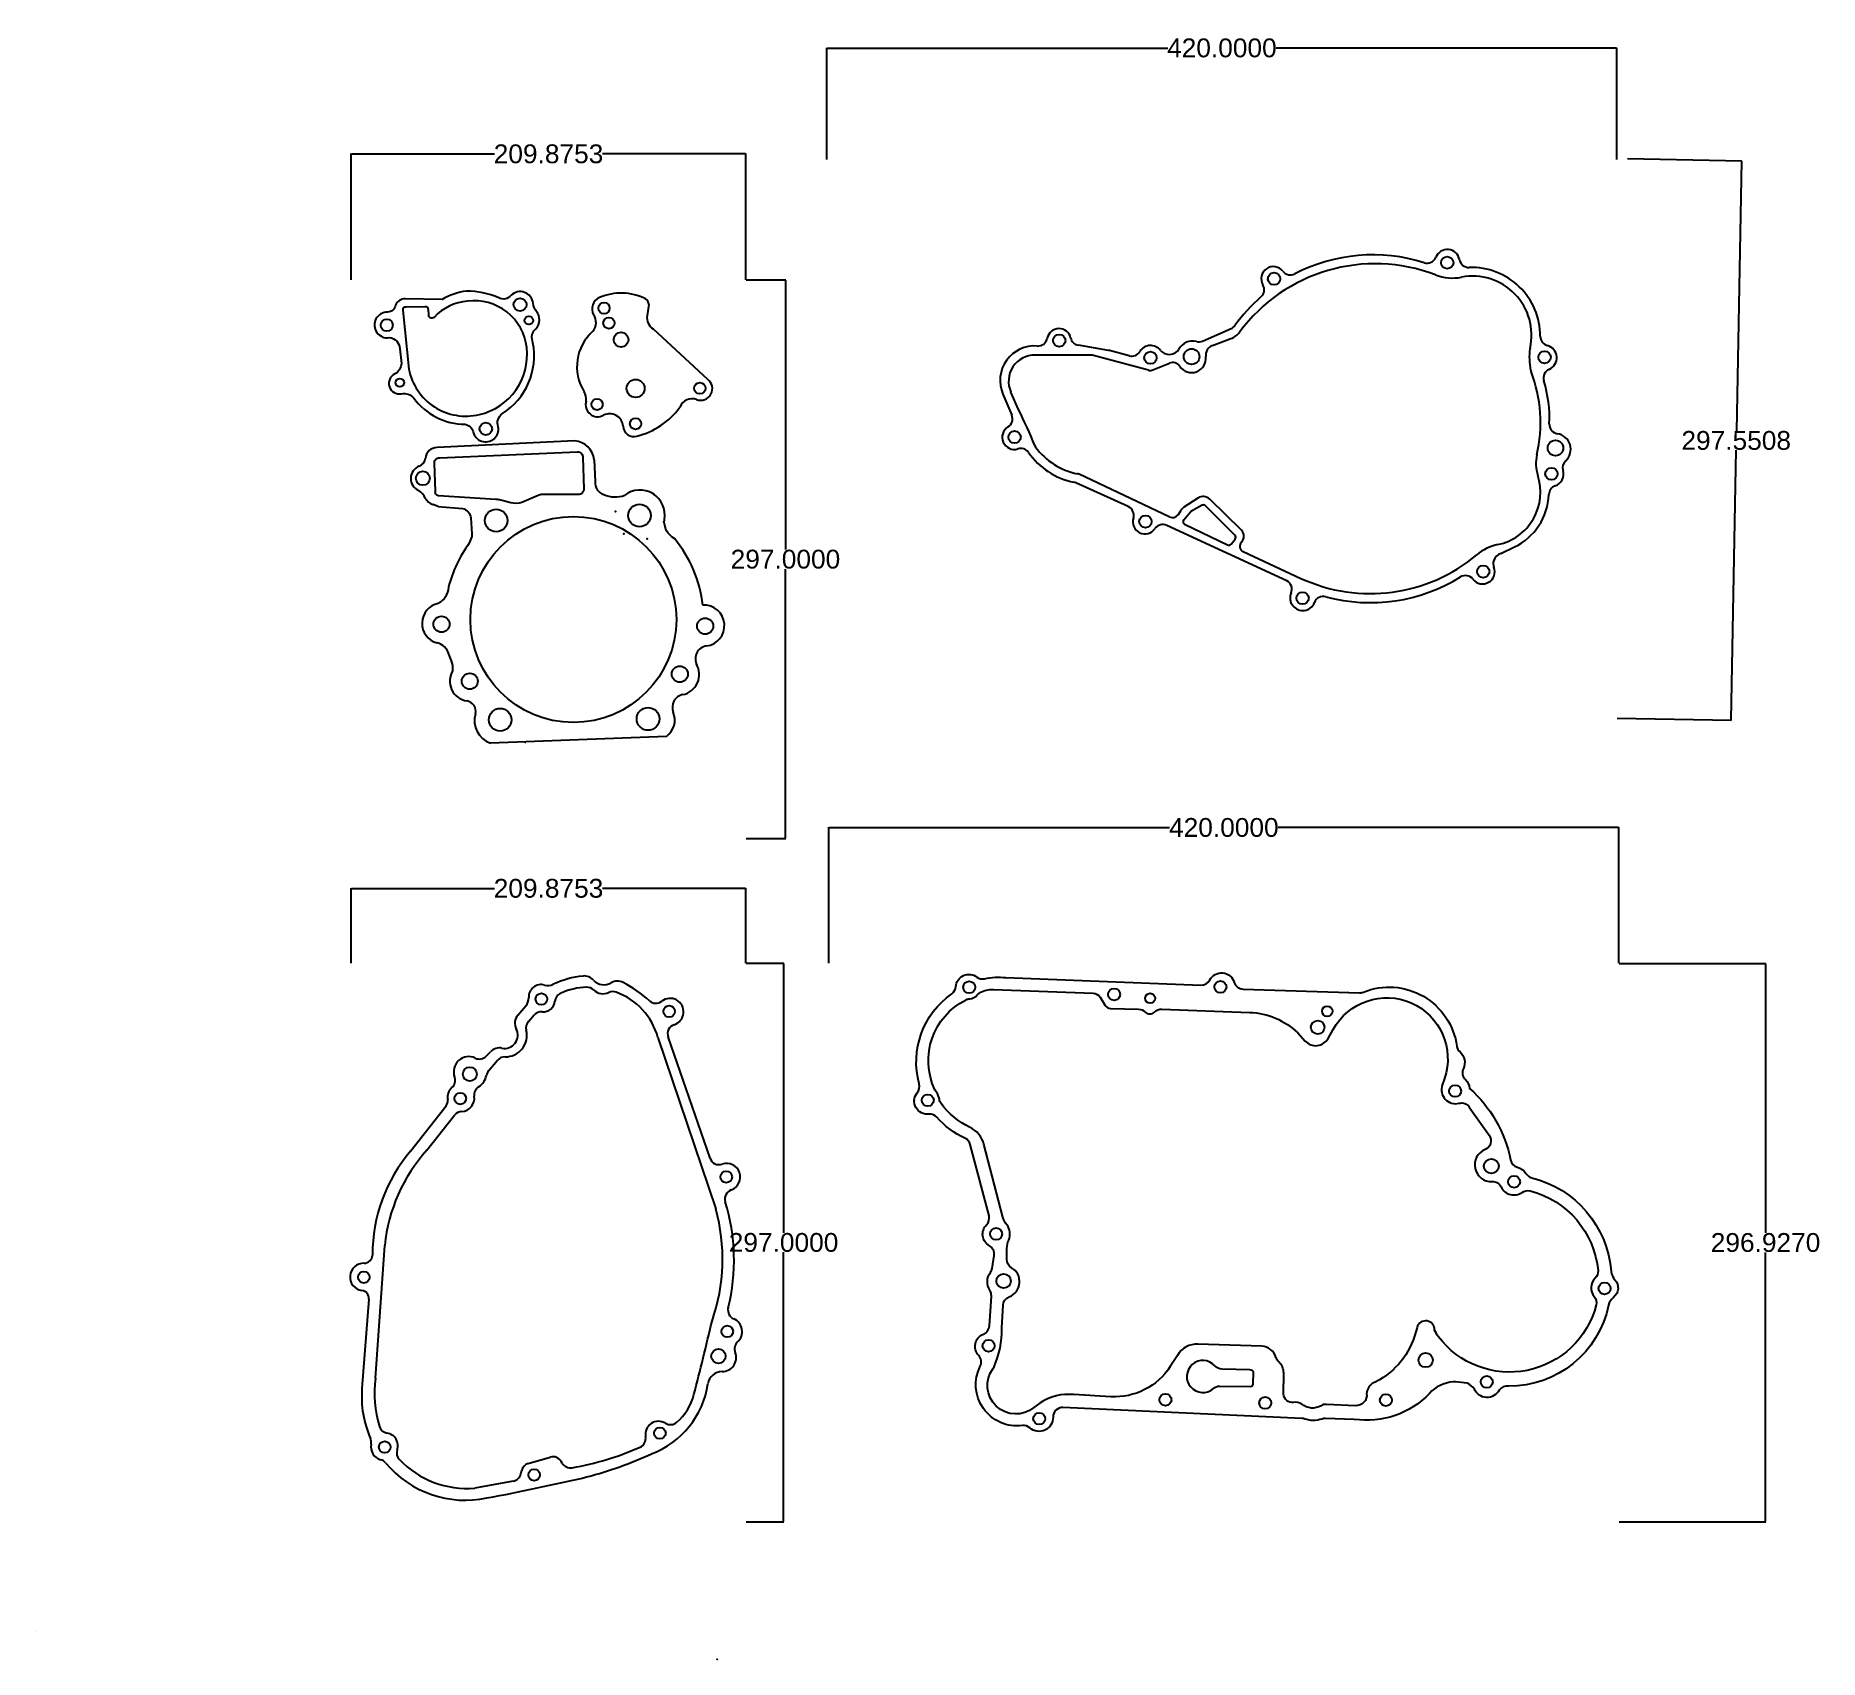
# Model space of a CAD drawing. Header units: inches. Extents: x -362 to 586, y 0 to 863.
import ezdxf

# ---------------------------------------------------------------- set-up
doc = ezdxf.new("R2010")
doc.units = ezdxf.units.IN
doc.header["$MEASUREMENT"] = 0
doc.layers.add('gasket', color=1, linetype='Continuous')
doc.layers.add('gaskets waterpimp', color=1, linetype='Continuous')
doc.styles.get("Standard").update_dxf_attribs({"font": 'Arial.ttf'})
doc.dimstyles.new('Copy of Standard', dxfattribs={"dimtxt": 10, "dimasz": 0.18, "dimexe": 0.18, "dimexo": 0.0625, "dimgap": 0.09, "dimtad": 0, "dimtih": 1, "dimtoh": 1, "dimdec": 4, "dimzin": 0, "dimdsep": 46, "dimtxsty": 'Standard', "dimcen": 0.09, "dimadec": 0, "dimazin": 0, "dimtfac": 1, "dimtdec": 4, "dimtofl": 0, "dimtmove": 0, "dimatfit": 3, "dimfxl": 1, "dimtolj": 1, "dimtzin": 0, "dimarcsym": 0})

# ---------------------------------------------------------------- blocks, each defined once
blk = doc.blocks.new('*D6')
at = {"layer": 'gasket', "color": 0, "lineweight": -2, "transparency": 16777216}
for p, q in [((59.54, 370.2), (59.54, 442.52)), ((59.72, 442.34), (240.74, 442.34)), ((479.36, 442.34), (298.34, 442.34)), ((479.54, 370.2), (479.54, 442.52))]:
    blk.add_line(p, q, dxfattribs=at)
at = {"layer": 'gasket', "color": 0, "transparency": 16777216}
for points in [[(59.72, 442.37), (59.72, 442.31), (59.54, 442.34)], [(479.36, 442.37), (479.36, 442.31), (479.54, 442.34)]]:
    blk.add_solid(points, dxfattribs=at)
at = {"layer": 'gasket', "color": 0, "transparency": 16777216, "insert": (269.54, 442.34), "char_height": 10, "attachment_point": 5}
blk.add_mtext('\\A1;420.0000', dxfattribs=at)
blk = doc.blocks.new('*D3')
at = {"layer": 'gasket', "color": 0, "lineweight": -2, "transparency": 16777216}
for p, q in [((58.5, 797.49), (58.5, 857.01)), ((58.68, 856.83), (239.7, 856.83)), ((478.32, 856.83), (297.3, 856.83)), ((478.5, 797.49), (478.5, 857.01))]:
    blk.add_line(p, q, dxfattribs=at)
at = {"layer": 'gasket', "color": 0, "transparency": 16777216}
for points in [[(58.68, 856.86), (58.68, 856.8), (58.5, 856.83)], [(478.32, 856.86), (478.32, 856.8), (478.5, 856.83)]]:
    blk.add_solid(points, dxfattribs=at)
at = {"layer": 'gasket', "color": 0, "transparency": 16777216, "insert": (268.5, 856.83), "char_height": 10, "attachment_point": 5}
blk.add_mtext('\\A1;420.0000', dxfattribs=at)
blk = doc.blocks.new('*D4')
at = {"layer": 'gasket', "color": 0, "lineweight": -2, "transparency": 16777216}
for p, q in [((15.56, 370.21), (35.68, 370.21)), ((35.5, 370.03), (35.5, 226.91)), ((35.5, 73.39), (35.5, 216.52)), ((15.56, 73.21), (35.68, 73.21))]:
    blk.add_line(p, q, dxfattribs=at)
at = {"layer": 'gasket', "color": 0, "transparency": 16777216}
for points in [[(35.47, 370.03), (35.53, 370.03), (35.5, 370.21)], [(35.47, 73.39), (35.53, 73.39), (35.5, 73.21)]]:
    blk.add_solid(points, dxfattribs=at)
at = {"layer": 'gasket', "color": 0, "transparency": 16777216, "insert": (35.5, 221.71), "char_height": 10, "attachment_point": 5}
blk.add_mtext('\\A1;297.0000', dxfattribs=at)
blk = doc.blocks.new('*D5')
at = {"layer": 'gasket', "color": 0, "lineweight": -2, "transparency": 16777216}
for p, q in [((15.56, 733.5), (36.68, 733.5)), ((36.5, 733.32), (36.5, 590.2)), ((36.5, 436.68), (36.5, 579.8)), ((15.56, 436.5), (36.68, 436.5))]:
    blk.add_line(p, q, dxfattribs=at)
at = {"layer": 'gasket', "color": 0, "transparency": 16777216}
for points in [[(36.47, 733.32), (36.53, 733.32), (36.5, 733.5)], [(36.47, 436.68), (36.53, 436.68), (36.5, 436.5)]]:
    blk.add_solid(points, dxfattribs=at)
at = {"layer": 'gasket', "color": 0, "transparency": 16777216, "insert": (36.5, 585), "char_height": 10, "attachment_point": 5}
blk.add_mtext('\\A1;297.0000', dxfattribs=at)
blk = doc.blocks.new('*D7')
at = {"layer": 'gasket', "color": 0, "lineweight": -2, "transparency": 16777216}
for p, q in [((-194.38, 733.56), (-194.38, 800.68)), ((-194.2, 800.5), (-118.14, 800.5)), ((15.32, 800.5), (-60.74, 800.5)), ((15.5, 733.56), (15.5, 800.68))]:
    blk.add_line(p, q, dxfattribs=at)
at = {"layer": 'gasket', "color": 0, "transparency": 16777216}
for points in [[(-194.2, 800.53), (-194.2, 800.47), (-194.38, 800.5)], [(15.32, 800.53), (15.32, 800.47), (15.5, 800.5)]]:
    blk.add_solid(points, dxfattribs=at)
at = {"layer": 'gasket', "color": 0, "transparency": 16777216, "insert": (-89.44, 800.5), "char_height": 10, "attachment_point": 5}
blk.add_mtext('\\A1;209.8753', dxfattribs=at)
blk = doc.blocks.new('*D8')
at = {"layer": 'gasket', "color": 0, "lineweight": -2, "transparency": 16777216}
for p, q in [((-194.38, 370.27), (-194.38, 410.18)), ((-194.2, 410), (-118.14, 410)), ((15.32, 410), (-60.74, 410)), ((15.5, 370.27), (15.5, 410.18))]:
    blk.add_line(p, q, dxfattribs=at)
at = {"layer": 'gasket', "color": 0, "transparency": 16777216}
for points in [[(-194.2, 410.03), (-194.2, 409.97), (-194.38, 410)], [(15.32, 410.03), (15.32, 409.97), (15.5, 410)]]:
    blk.add_solid(points, dxfattribs=at)
at = {"layer": 'gasket', "color": 0, "transparency": 16777216, "insert": (-89.44, 410), "char_height": 10, "attachment_point": 5}
blk.add_mtext('\\A1;209.8753', dxfattribs=at)
blk = doc.blocks.new('*D9')
at = {"layer": 'gasket', "color": 0, "lineweight": -2, "transparency": 16777216}
for p, q in [((484.06, 798), (544.83, 796.88)), ((544.64, 796.7), (541.99, 653.32)), ((539.15, 499.56), (541.8, 642.93)), ((478.56, 500.5), (539.33, 499.38))]:
    blk.add_line(p, q, dxfattribs=at)
at = {"layer": 'gasket', "color": 0, "transparency": 16777216}
for points in [[(544.61, 796.7), (544.67, 796.7), (544.65, 796.88)], [(539.12, 499.56), (539.18, 499.56), (539.15, 499.38)]]:
    blk.add_solid(points, dxfattribs=at)
at = {"layer": 'gasket', "color": 0, "transparency": 16777216, "insert": (541.9, 648.13), "char_height": 10, "attachment_point": 5}
blk.add_mtext('\\A1;297.5508', dxfattribs=at)
blk = doc.blocks.new('*D10')
at = {"layer": 'gasket', "color": 0, "lineweight": -2, "transparency": 16777216}
for p, q in [((479.6, 370.14), (557.68, 370.14)), ((557.5, 369.96), (557.5, 226.87)), ((557.5, 73.39), (557.5, 216.48)), ((479.6, 73.21), (557.68, 73.21))]:
    blk.add_line(p, q, dxfattribs=at)
at = {"layer": 'gasket', "color": 0, "transparency": 16777216}
for points in [[(557.47, 369.96), (557.53, 369.96), (557.5, 370.14)], [(557.47, 73.39), (557.53, 73.39), (557.5, 73.21)]]:
    blk.add_solid(points, dxfattribs=at)
at = {"layer": 'gasket', "color": 0, "transparency": 16777216, "insert": (557.5, 221.67), "char_height": 10, "attachment_point": 5}
blk.add_mtext('\\A1;296.9270', dxfattribs=at)

msp = doc.modelspace()

# ---------------------------------------------------------------- linework, layer by layer
msp.add_lwpolyline([(0.26806, 0.13829), (0.25821, 0.16533), (0.23853, 0.11124), (0.22869, 0.13829)])
at = {"layer": 'gasket'}
for p, q in [((258.22876, 701.04951), (273.36406, 707.62844)), ((263.51559, 698.63625), (273.32174, 702.34978)), ((198.49442, 693.60211), (169.17516, 693.60774)), ((208.28307, 696.03869), (192.21073, 698.75994)), ((229.43538, 685.51553), (199.47141, 693.47447)), ((219.22592, 693.18894), (208.7238, 695.94377)), ((231.84554, 685.66754), (240.63185, 689.23403)), ((160.38944, 664.60644), (156.30571, 673.8983)), ((152.07618, 672.77183), (156.82114, 661.66744)), ((-75.55899, 647.94049), (-148.69572, 644.4605)), ((-65.15308, 637.78879), (-64.64462, 626.27298)), ((240.53708, 607.48618), (192.59056, 630.18488)), ((218.66729, 613.01798), (190.78927, 625.57856)), ((255.70629, 617.54573), (248.33048, 612.6485)), ((278.84578, 600.51653), (262.06778, 616.94371)), ((-148.08975, 613.11852), (-150.94275, 614.03533)), ((245.35658, 608.84762), (246.88622, 611.19248)), ((248.22365, 606.00719), (251.894, 610.2485)), ((258.04831, 613.693), (252.32052, 610.59121)), ((275.41598, 597.75832), (259.85467, 613.4269)), ((303.10098, 573.5304), (239.27136, 603.02378)), ((248.71539, 603.63738), (271.51014, 592.67553)), ((273.34775, 593.0817), (275.51245, 595.71805)), ((279.77049, 589.11855), (310.55222, 574.85512)), ((416.77818, 588.03154), (424.04545, 591.54101)), ((-141.0995, 530.96504), (-142.51151, 534.55066)), ((-26.80584, 490.80034), (-120.31782, 487.17944)), ((-105.75453, 342.62366), (-101.57714, 347.49607)), ((-100.13043, 339.23639), (-97.02045, 342.73425)), ((-122.53423, 320.82894), (-120.27241, 323.17887)), ((-31.31959, 330.76598), (-0.55618, 239.70324)), ((-3.57917, 266.54145), (-25.85703, 331.05988)), ((-121.34331, 312.9584), (-116.50762, 318.67191)), ((-162.79627, 270.33414), (-143.89945, 294.39393)), ((-154.10186, 270.75937), (-139.33543, 289.49998)), ((-181.37087, 149.60702), (-176.47439, 220.21558)), ((-184.94842, 191.64235), (-188.60456, 144.09351)), ((-100.19512, 104.21159), (-88.49389, 107.64542)), ((-82.15852, 104.43527), (-82.66588, 105.31317)), ((-108.16406, 94.88185), (-128.65488, 91.1674)), ((-104.12364, 98.72529), (-103.71126, 100.49222))]:
    msp.add_line(p, q, dxfattribs=at)
msp.add_lwpolyline([(-147.29909, 638.87622), (-74.00462, 642.12456, -0.454645384), (-71.24326, 639.09585), (-70.75345, 622.46644, -0.480438032), (-73.68286, 619.40036), (-92.76174, 619.45171, 0.088781697), (-94.91142, 618.93158), (-103.66676, 615.12294, -0.130861445), (-109.41708, 615.0545), (-115.47727, 616.61532, 0.013357405), (-117.50627, 616.78436), (-147.98285, 618.81571, -0.478266719), (-149.542, 621.05581), (-150.11499, 636.13213, -0.516065996)], format="xyb", close=True, dxfattribs=at)
for points in [[(-148.08975, 613.11852), (-135.24372, 612.03842, -0.316974621), (-130.73242, 606.9923), (-130.16654, 598.53258, -0.07421425), (-130.28842, 597.03797, -0.066990986), (-131.60901, 593.56435, 0.095536674), (-142.65395, 570.09858, -0.262491632), (-148.06287, 561.51124, 0.791525486), (-148.66378, 540.50481)], [(-7.36825, 560.64207, 0.140767909), (-22.30898, 595.89441, -0.307266986), (-27.83888, 606.2)], [(-10.7902, 529.24517, 0.000108545), (-10.78021, 529.27357)], [(-101.99647, 487.88887, 0.002116676), (-101.45055, 487.67281)]]:
    msp.add_lwpolyline(points, format="xyb", dxfattribs=at)
at = {"layer": 'gasket', "transparency": 33554687}
for points in [[(392.7634, 147.58447), (391.36221, 147.6109, 0.193947545), (378.93439, 141.53501, -0.243344214), (338.79493, 127.69578), (323.56047, 128.16806, 0.089833876), (321.77288, 127.88329, -0.170708065), (312.59872, 127.8924, 0.073492872), (311.14133, 128.17635), (184.03864, 133.98969, 0.432635076), (178.72925, 128.83172, -0.65124723), (166.43316, 123.1467, 0.2152372), (162.43822, 124.37123, -0.599966668), (140.03612, 155.97838, 0.31296637), (139.21432, 161.70972, -0.526997187), (141.75818, 173.03298, 0.289570555), (144.94345, 177.42665), (145.95282, 193.28426, 0.157972816), (145.17892, 196.31777, -0.304297451), (145.44284, 205.86282, 0.113798421), (146.31424, 207.97185), (147.44526, 214.75628, 0.316148746), (144.92046, 220.02029, -0.496852619), (143.3892, 231.09626, 0.266678164), (144.70712, 235.97872), (134.72138, 273.88514, 0.224132059), (131.93356, 277.20467, -0.106148575), (116.98389, 288.39984, 0.25124874), (112.89852, 289.94676, -0.680560907), (106.57253, 301.36262, 0.242759447), (107.58068, 306.02845, -0.315227386), (124.9423, 354.00304, 0.224742185), (127.08576, 357.78317, -0.591237698), (138.26363, 362.89881, 0.216099283), (142.36246, 362.01212, -0.081420739), (153.67082, 362.57941), (257.37686, 358.64467, 0.287095897), (262.04897, 361.32738, -0.668577916), (275.08438, 360.0423, 0.322006112), (279.78822, 356.43759), (341.72175, 354.52765, 0.103716038), (343.77389, 354.89232, -0.487719619), (393.42414, 326.13436, 0.178352773), (395.08041, 323.03849, -0.333026862), (396.87722, 314.23296, 0.321382336), (397.938, 308.41194, -0.180822976), (400.19466, 303.67257, -0.16339122), (421.91529, 265.67201, 0.288084081), (425.62327, 261.74189, -0.192443799), (430.1062, 258.44762, 0.19435295), (433.17988, 256.20631, -0.320875422), (475.46761, 206.37286, 0.165661829), (477.43043, 201.86937, -0.433312839), (476.69825, 192.55215, 0.165661829), (474.05609, 188.41052, -0.358780435), (420.80792, 145.34622, 0.256836473), (415.89602, 143.27856, -0.637872415), (402.75342, 143.81551, 0.72733687), (402.75342, 143.81551, 0.111316349), (398.92667, 146.96345)], [(308.87788, 333.12952), (312.7647, 328.86207, 0.511499113), (324.99355, 330.25686), (327.68362, 335.04782, -0.915608649), (386.83052, 308.96649), (385.63118, 305.43343, 0.595883502), (394.59314, 295.76539, -0.311749571), (400.00891, 293.77062), (410.59115, 278.74163, -0.481279449), (408.36992, 271.12139, 0.84211324), (412.14626, 254.15797, -0.302450261), (416.9758, 251.26719, 0.466924428), (428.10193, 248.38955, -0.221218101), (432.31253, 249.17822, -0.317227208), (468.44615, 206.81159, -0.225259344), (466.94753, 202.723, 0.389831289), (466.44928, 192.96826, -0.236225513), (467.47846, 188.54164, -0.628348599), (383.55464, 171.72358, -0.028865048), (381.58975, 175.09597, 0.901242231), (372.24706, 176.52397), (370.81513, 171.92952, -0.216063531), (348.42374, 146.79326, 0.194960285), (345.45728, 141.42252, -0.471715521), (339.54659, 134.91674), (324.07678, 135.66361, 0.148196535), (321.21993, 134.94627, -0.324017245), (311.02767, 135.82933, 0.163185659), (306.59007, 136.71485, -0.448562927), (301.316, 141.14488), (301.35646, 152.28913, 0.212384542), (298.71764, 158.26541, -0.142221015), (297.23326, 160.67671, 0.331360016), (289.65991, 166.57374), (255.75305, 167.72318, 0.278089479), (244.93995, 161.69484), (241.07492, 155.75529, -0.268380829), (209.52699, 139.74963), (189.75662, 140.83608, 0.177590926), (171.71513, 136.32683), (168.62243, 134.00551, -0.885097521), (146.84617, 154.68685, 0.055582581), (147.41207, 155.65978, 0.108324794), (151.54174, 176.03733, -0.01765462), (151.54871, 176.39576), (152.20737, 188.41328, -0.296421509), (155.473, 192.8819, 0.632503362), (156.70279, 208.32194, -0.270453671), (154.15831, 212.76389), (154.20525, 218.58243, -0.080838852), (155.18199, 223.00272, 0.274370424), (154.21268, 231.09993, -0.081609084), (152.03247, 235.16001), (142.01873, 273.95541, 0.220310288), (134.70271, 282.8999, -0.126603339), (119.20658, 295.68823, -0.118343458), (118.33394, 297.89241, 0.135833067), (116.61949, 301.82206, -0.059255838), (115.97931, 302.83633, -0.410187938), (132.62796, 350.83698, -0.094704529), (134.46568, 351.34474, 0.20080044), (138.48541, 353.42246, -0.090334146), (139.88539, 354.58549, -0.138857852), (147.02769, 356.31124), (200.12732, 354.24616, -0.248484395), (203.77936, 352.12607), (206.47284, 347.80805, 0.251798195), (209.27775, 346.20305), (224.2265, 345.80836, -0.196051544), (227.73803, 344.26714, 0.424852443), (232.64982, 344.28045, -0.214006802), (236.50287, 345.83977), (283.24349, 344.10468, -0.185807214)], [(268.46774, 154.39258, -0.209346805), (264.77767, 156.1186, 2.407024874), (263.97129, 144.09401, -0.183634595), (267.35704, 145.34183), (283.74259, 145.17151, 0.387667076), (285.16563, 146.47309), (285.23072, 152.75321, 0.317177231), (283.40806, 154.02225)]]:
    msp.add_lwpolyline(points, format="xyb", close=True, dxfattribs=at)
at = {"layer": 'gasket'}
msp.add_lwpolyline([(-362.0548, 14.69477), (-362.0548, 14.69477), (-362.0548, 14.69477), (-362.0548, 14.69477)], close=True, dxfattribs=at)
for centre, radius in [((388.27492, 742.69857), 3.26518), ((296.229, 734.15301), 3.26518), ((182.08239, 701.30363), 3.26518), ((230.50107, 692.18626), 3.26518), ((252.39946, 692.73879), 4.17023), ((440.01633, 692.39018), 3.26518), ((158.28166, 649.95416), 3.26518), ((445.83419, 644.16223), 4.12879), ((-156.20993, 628.05849), 3.70167), ((443.69148, 630.42354), 3.26518), ((-76.20521, 552.97816), 54.73346), ((-117.28115, 605.64654), 5.98354), ((-41.094, 608.24948), 5.98354), ((227.8795, 605.02411), 3.26518), ((407.41677, 578.47685), 3.26518), ((311.40701, 564.31505), 3.26518), ((-146.31921, 550.4769), 4.26115), ((-6.20593, 549.4497), 4.29183), ((-131.29388, 520.17329), 4.26115), ((-19.666, 523.94102), 4.29183), ((-115.13408, 499.66534), 6.03308), ((-36.53912, 500.13577), 6.03308), ((134.18061, 357.4793), 3.17441), ((267.71046, 357.62197), 3.17441), ((-93.23973, 351.19644), 3.08314), ((211.22458, 353.66228), 3.17441), ((230.32939, 351.57958), 2.66405), ((-25.29349, 344.60768), 3.08314), ((324.53253, 344.67527), 2.75801), ((319.4632, 336.14897), 3.59207), ((-131.27464, 311.24849), 3.74231), ((392.48337, 302.27324), 3.17441), ((-136.35018, 298.2678), 3.08314), ((112.12668, 297.33938), 3.17441), ((411.73847, 262.31103), 3.91426), ((5.02685, 256.58065), 3.08314), ((423.83046, 254.04277), 3.17441), ((148.49439, 226.31448), 3.17441), ((-187.61923, 203.2787), 3.08314), ((152.49269, 201.26613), 3.83535), ((471.94408, 197.28569), 3.17441), ((5.60264, 174.43747), 3.08314), ((0.90319, 161.30143), 3.82017), ((144.49612, 166.82827), 3.17441), ((376.80797, 159.21395), 3.81533), ((409.28218, 147.62489), 3.17441), ((238.49246, 138.15105), 3.17441), ((291.5262, 136.43841), 3.17441), ((355.70291, 137.93622), 3.17441), ((-30.24744, 120.35625), 3.08314), ((171.41539, 128.06738), 3.17441), ((-176.51345, 112.97921), 3.08314), ((-97.06038, 98.16654), 3.08314)]:
    msp.add_circle(centre, radius, dxfattribs=at)
for centre, radius, start, end in [((388.33928, 743.11709), 6.57839, 10.39218452, 158.02196401), ((350.00295, 652.38987), 89.74276, 69.07330416, 143.47453339), ((295.85431, 734.1572), 6.42366, 38.10646601, 210.4309892), ((348.74526, 656.53099), 90.31685, 72.43774423, 117.35934612), ((377.52991, 747.47954), 5.07809, 252.43774423, 338.02196401), ((399.80454, 745.21974), 5.07809, 190.39218452, 271.85110669), ((401.14973, 703.59768), 36.5657, 359.93353404, 91.85110669), ((285.93705, 728.33157), 5.07809, 311.17810908, 30.4309892), ((304.90464, 741.25521), 5.07809, 218.10646601, 297.35934612), ((391.12544, 759.92866), 25.39043, 249.07330416, 280.84778821), ((401.79729, 704.23727), 31.31424, 347.22200084, 100.84778821), ((348.74526, 656.53099), 90.31685, 131.17810908, 144.23509748), ((170.69002, 703.4468), 5.07809, 265.90937701, 349.2267401), ((181.90706, 701.31247), 6.3402, 12.41228436, 169.2267401), ((193.05845, 703.76677), 5.07809, 192.41228436, 260.39022538), ((269.72493, 711.84772), 10.15617, 290.74138156, 323.47453339), ((271.33971, 712.28559), 5.07809, 293.49338181, 324.23509748), ((442.79349, 703.54937), 5.07809, 179.93353404, 255.08240584), ((169.01386, 680.00937), 18.4192, 85.90937701, 203.1372306), ((169.17246, 679.55317), 14.05457, 89.98898753, 203.72527255), ((198.49369, 689.79354), 3.80856, 75.12474728, 89.98898753), ((207.43535, 691.03186), 5.07809, 75.30181846, 80.39022538), ((220.51437, 698.10085), 5.07809, 255.30181846, 328.62960374), ((230.58242, 691.96242), 6.71369, 37.41348445, 148.62960374), ((239.94829, 699.12667), 5.07809, 217.41348445, 248.28051706), ((240.50242, 700.51776), 6.57548, 248.28051706, 298.96200149), ((241.2275, 699.20763), 5.07809, 298.96200149, 331.18993012), ((252.91546, 692.77944), 8.26095, 75.72560542, 151.18993012), ((252.40344, 691.85392), 7.59695, 214.28885027, 6.78936745), ((256.20442, 705.70665), 5.07809, 255.72560542, 293.49338181), ((265.49384, 693.41239), 5.58589, 110.74138156, 186.78936745), ((464.72584, 692.24437), 32.79759, 171.82033086, 191.7573852), ((437.28833, 696.18823), 5.07809, 167.22200084, 171.82033086), ((439.75331, 692.13763), 6.73168, 293.70282783, 75.08240584), ((230.4131, 689.19646), 3.80856, 255.12474728, 292.09293774), ((242.35078, 684.99932), 4.57028, 34.28885027, 112.09293774), ((437.58791, 686.59602), 5.07809, 191.7573852, 200.9005799), ((361.68164, 657.60935), 76.17454, 347.05029182, 20.9005799), ((444.50075, 681.32411), 5.07809, 113.70282783, 197.25564034), ((376.68962, 660.26087), 65.92901, 357.18977882, 17.25564034), ((-54.04415, 556.07604), 240.33438, 21.83308388, 26.84515169), ((158.16433, 649.85067), 6.43774, 121.47563895, 286.92319927), ((152.1515, 659.67208), 5.07809, 301.47563895, 23.1372306), ((447.61133, 656.77954), 5.07809, 177.18977882, 261.37033865), ((-76.38792, 636.68171), 11.28926, 5.62778976, 85.78917324), ((172.58672, 646.87376), 3.80856, 201.83308388, 216.01707392), ((445.596, 643.5003), 8.35322, 312.76583065, 81.37033865), ((-159.93212, 639.25731), 5.07933, 290.75935188, 354.13821953), ((-148.53772, 638.0875), 6.37496, 91.42025653, 174.13821953), ((161.51646, 638.83353), 5.07809, 35.49528826, 106.92319927), ((198.20564, 664.99912), 39.98558, 215.49528826, 257.82691004), ((198.61455, 665.79593), 35.9877, 216.01707392, 258.91177181), ((455.71459, 635.98705), 20.31234, 167.05029182, 198.3004689), ((454.71591, 633.63991), 5.07809, 132.76583065, 196.13184635), ((-155.64741, 627.95357), 7.00923, 110.75935188, 246.48763952), ((-58.41467, 625.49621), 6.27818, 172.89287186, 254.8019592), ((188.70326, 620.94871), 5.07809, 65.74581101, 77.82691004), ((190.96091, 626.74258), 3.80856, 64.66632631, 78.91177181), ((409.44386, 620.68405), 28.42329, 281.73582105, 18.3004689), ((443.34747, 630.35173), 6.75633, 289.93166944, 16.13184635), ((-162.81519, 614.20283), 8.52893, 22.36661069, 59.16641969), ((-148.17818, 621.29643), 7.76958, 209.68783052, 249.15632687), ((-53.96226, 633.27346), 15.12018, 246.21409274, 289.33271371), ((-40.82527, 608.59983), 13.20627, 349.53010358, 128.00450948), ((258.51517, 613.31522), 5.07809, 45.60532371, 123.58247506), ((409.97432, 620.67892), 32.35761, 295.77658579, 357.77601837), ((447.38181, 619.22619), 5.07809, 109.93166944, 177.77601837), ((216.58129, 608.38812), 5.07809, 342.80509617, 65.74581101), ((227.62303, 604.97121), 6.48026, 162.80509617, 325.43692573), ((242.16672, 610.92848), 3.80856, 244.66632631, 326.8821342), ((251.13936, 608.418), 5.07809, 123.58247506, 146.8821342), ((253.04597, 609.2516), 1.52343, 118.43699967, 139.12765228), ((258.77375, 612.35339), 1.52343, 44.80319216, 118.43699967), ((237.14135, 598.41401), 5.07809, 65.2000369, 145.43692573), ((249.37562, 605.0103), 1.52343, 139.12765228, 244.31739169), ((274.33507, 596.6848), 1.52343, 320.61068634, 44.80319216), ((275.70419, 597.25196), 4.53067, 314.8843059, 46.09980164), ((272.17037, 594.04845), 1.52343, 244.31739169, 320.61068634), ((281.05148, 591.88304), 3.04685, 134.8843059, 245.13825748), ((420.38954, 567.99527), 25.39043, 101.73582105, 130.15305527), ((418.57792, 582.40432), 5.90802, 107.73570874, 161.33568112), ((347.44025, 654.46271), 87.73879, 245.13825748, 310.15305527), ((407.0797, 578.35566), 6.47, 217.81780642, 21.93722342), ((417.79164, 582.66992), 5.07809, 161.33568112, 201.93722342), ((300.61791, 569.10081), 5.07809, 336.76048405, 60.72647142), ((347.44596, 652.63785), 90.68883, 254.85503567, 301.83254644), ((397.95712, 571.27492), 5.07809, 37.81780642, 121.83254644), ((-6.85976, 549.73335), 10.92057, 277.50940804, 92.66880572), ((311.44174, 564.45287), 6.70151, 156.76048405, 338.82102304), ((322.4257, 560.19711), 5.07809, 74.85503567, 158.82102304), ((-150.38695, 532.56874), 8.12099, 14.12568192, 77.74943038), ((-149.95512, 526.98965), 9.70699, 353.15108347, 24.175845), ((-4.53641, 532.10815), 6.8571, 97.50940804, 208.09533219), ((-131.33372, 520.1859), 10.61065, 147.8509523, 261.83090628), ((-20.21925, 523.73593), 10.92057, 281.24396451, 30.29702428), ((-16.75284, 506.29949), 6.8571, 101.24396451, 202.03425114), ((-133.61927, 504.26445), 5.47401, 344.75680564, 81.83090628), ((-115.7555, 499.39651), 13.04115, 164.75680564, 249.52241287), ((-33.23203, 499.63), 10.92057, 306.04695565, 22.03425114), ((-66.42389, 315.7055), 47.92944, 95.58137706, 115.38964898), ((-70.44326, 356.83589), 6.60314, 41.7806793, 95.58137706), ((-59.96069, 366.20203), 7.45421, 221.7806793, 300.71917694), ((-52.77977, 354.11719), 6.60314, 62.91167278, 120.71917694), ((-106.59009, 351.79394), 6.60314, 319.39167568, 1.82247409), ((-93.35608, 352.21504), 6.63758, 74.44735175, 181.82247409), ((-89.80593, 364.97093), 6.60314, 254.44735175, 295.38964898), ((-81.03551, 349.49455), 5.07933, 115.46645427, 174.53116288), ((-68.13034, 322.39748), 35.09258, 91.69234349, 115.46645427), ((-69.01671, 352.39763), 5.07933, 45.96719131, 91.69234349), ((-60.3985, 361.31183), 7.31971, 225.96719131, 294.83487761), ((-55.19085, 350.05942), 5.07933, 70.05751698, 114.83487761), ((-65.55708, 321.48921), 35.47203, 15.16048593, 70.05751698), ((-78.32361, 304.17507), 62.69862, 47.34124187, 62.91167278), ((-24.81724, 344.38425), 7.17858, 287.86972837, 128.18546049), ((-100.74158, 338.32578), 6.60314, 139.39167568, 207.74452961), ((-93.22453, 339.35925), 5.07933, 84.9566502, 138.35940379), ((-92.23544, 350.56684), 6.17181, 264.9566502, 354.53116288), ((-32.3952, 354.01915), 5.07933, 227.34124187, 308.18546049), ((-112.8168, 331.97417), 7.04069, 258.59423215, 27.74452961), ((-112.35026, 331.88911), 11.42168, 269.02681199, 13.92961139), ((-96.3345, 335.86139), 5.07933, 138.35940379, 193.92961139), ((-21.05585, 332.7177), 5.07933, 107.86972837, 199.0495121), ((-115.51495, 318.59979), 6.60314, 78.59423215, 136.09455494), ((-131.83909, 312.51491), 8.03438, 64.50158277, 200.52304469), ((-126.19382, 324.35131), 5.07933, 244.50158277, 316.09455494), ((-117.46622, 309.67697), 5.07933, 139.75667004, 169.64284144), ((-112.63052, 315.39048), 5.07933, 89.02681199, 139.75667004), ((-136.09927, 298.85727), 7.02136, 131.51939995, 189.11665999), ((-144.1205, 307.91744), 5.07933, 311.51939995, 20.52304469), ((-123.86511, 300.21166), 5.07933, 122.23690256, 188.1290523), ((-131.44543, 312.23184), 9.13143, 302.23690256, 349.64284144), ((-147.29483, 297.0607), 4.31743, 321.85351934, 9.11665999), ((-135.89264, 298.49367), 7.07027, 272.57985241, 8.1290523), ((-135.34576, 286.35638), 5.07933, 92.57985241, 141.76410109), ((-97.73398, 215.11378), 85.33693, 139.67770878, 180.04125938), ((-88.53603, 211.51419), 88.36781, 137.89908396, 174.34905096), ((1.22201, 268.19927), 5.07933, 199.0495121, 289.0735639), ((5.25707, 256.5293), 7.26854, 289.40287028, 109.0735639), ((9.35914, 244.88271), 5.07933, 109.40287028, 197.13298852), ((-97.27207, 212.96032), 100.34514, 340.77759438, 15.45666127), ((-96.19683, 212.34292), 105.37835, 346.10522544, 17.13298852), ((-187.71565, 203.46239), 7.27402, 88.38181082, 262.37777104), ((-187.38831, 215.04922), 4.31743, 268.38181082, 0.04125938), ((-189.25315, 191.97336), 4.31743, 355.60304106, 82.37777104), ((11.02868, 185.81766), 5.07933, 166.10522544, 246.6465151), ((6.07389, 174.34225), 7.42007, 312.49730229, 66.6465151), ((-1755.25217, 591.8195), 1800.47876, 345.4941, 346.77530402), ((2.8958, 160.52618), 7.42007, 269.8812578, 21.59407541), ((14.51793, 165.12632), 5.07933, 132.49730229, 201.59407541), ((2.86463, 145.48714), 7.619, 89.8812578, 171.38273798), ((-133.60436, 139.86441), 55.16256, 175.60304106, 203.79246964), ((-123.18394, 141.26457), 58.78193, 171.84092692, 197.16510019), ((-51.57188, 153.73666), 47.43904, 290.91209652, 351.38273798), ((-40.7827, 148.42963), 29.60382, 311.15719283, 345.13725363), ((-174.49453, 125.41554), 5.07933, 197.16510019, 261.20511169), ((-30.97585, 119.72108), 6.96431, 58.27320517, 190.22489091), ((-24.64247, 129.96498), 5.07933, 238.27320517, 311.15719283), ((-188.72646, 115.56132), 5.07933, 348.372532, 23.79246964), ((-176.80649, 113.10855), 7.09037, 168.372532, 255.16883861), ((-176.3153, 113.64713), 6.82909, 341.3525217, 81.20511169), ((-42.82823, 117.58319), 5.07933, 293.89783539, 10.22489091), ((-179.92158, 101.34428), 5.07933, 39.74890097, 75.16883861), ((-133.60436, 139.86441), 55.16256, 219.74890097, 281.95430843), ((-165.03203, 109.83948), 5.07933, 161.3525217, 223.68612053), ((-132.83856, 140.5893), 49.59867, 223.68612053, 274.8386932), ((-87.06363, 102.77162), 5.07933, 30.02455369, 106.35483694), ((-77.76078, 106.97682), 5.07933, 210.02455369, 279.88128287), ((-103.43396, 254.36174), 154.68357, 279.88128287, 293.89783539), ((-126.90079, 311.96892), 222.56968, 285.08031572, 294.48965767), ((-384.47064, 1467.46134), 1406.2411, 280.74976894, 282.96408314), ((-109.07005, 99.87973), 5.07933, 280.27465647, 346.86291196), ((-98.76486, 99.33778), 5.07933, 106.35483694, 166.86291196)]:
    msp.add_arc(centre, radius, start, end, dxfattribs=at)
for p in [(-46.32102, 620.60826), (-33.68989, 619.71253), (-53.89938, 610.4635), (-49.45746, 598.60529), (-28.145, 604.9098), (-37.07915, 595.93602), (104.97477, 297.10486)]:
    msp.add_point(p, dxfattribs=at)
at = {"layer": 'gaskets waterpimp', "color": 1, "transparency": 33554687}
for p, q in [((-36.17401, 720.54015), (-37.05237, 714.56446)), ((-33.76103, 707.44788), (-4.85648, 680.69025))]:
    msp.add_line(p, q, dxfattribs=at)
for points in [[(-167.68795, 673.00243, -0.291191683), (-161.05597, 670.646, 0.231109589), (-133.91825, 656.75238, -0.290976808), (-129.48243, 652.92383, 1.003588644), (-116.1721, 655.50379, -0.342524612), (-113.96461, 662.46508, 0.306199145), (-97.69788, 700.1079), (-98.15337, 702.12226, -0.302472236), (-96.16215, 707.56527, 0.377893096), (-95.90979, 716.82569, -0.153103747), (-97.64218, 721.02208, 0.634096802), (-109.36523, 725.33988, -0.382541276), (-115.91415, 724.03868, 0.099705978), (-133.06142, 727.53991, 0.108254061), (-146.03164, 723.11231), (-165.603, 723.43641, 0.316418785), (-170.7021, 720.06694, -0.332296635), (-174.94547, 716.3909, 1.09859286), (-174.11644, 702.84873, -0.392489466), (-168.50893, 696.92644), (-167.67103, 689.1045, -0.254120325), (-171.10509, 683.52988, 0.8790902)], [(-126.18127, 661.92098, 0.379277954), (-100.98375, 697.55618, 0.418770965), (-132.4926, 722.19419, 0.191205331), (-150.30326, 713.63025, -0.788263997), (-153.05737, 715.16944), (-153.22201, 717.64179, 0.542802698), (-155.15233, 719.1305), (-165.15163, 719.08085, 0.523194018), (-166.93294, 717.50594), (-163.76315, 686.12192, 0.424623675)]]:
    msp.add_lwpolyline(points, format="xyb", close=True, dxfattribs=at)
for centre, radius in [((-104.56714, 720.39274), 3.43137), ((-59.9424, 718.50106), 3.00487), ((-175.44347, 709.44742), 3.21533), ((-99.9316, 712.00899), 2.27039), ((-57.3457, 710.59487), 3.00487), ((-50.85394, 701.74465), 3.92315), ((-168.4448, 678.90049), 2.27039), ((-43.14122, 675.82671), 4.77888), ((-8.98943, 675.91857), 3.00487), ((-63.61341, 667.34025), 3.00487), ((-122.75275, 654.36562), 3.31206), ((-43.15798, 657.06395), 3.00487)]:
    msp.add_circle(centre, radius, dxfattribs=at)
for centre, radius, start, end in [((-59.65626, 718.10937), 6.61948, 114.39152758, 208.01682291), ((-50.88358, 697.33685), 29.16675, 63.4827588, 113.23488748), ((-40.03137, 720.23106), 3.86973, 4.58132068, 55.89524293), ((-71.17341, 710.87424), 7.01495, 318.90843215, 36.02499803), ((-30.18945, 713.41909), 6.95784, 170.52510592, 239.11494835), ((-49.09027, 687.42876), 25.23616, 131.72552883, 211.95102295), ((-76.62911, 670.23441), 7.22973, 351.3146612, 32.07804379), ((-8.54848, 675.71542), 6.19514, 249.27321381, 53.41961868), ((-63.2839, 667.26509), 6.47652, 163.14773705, 298.54799493), ((-52.29963, 689.73852), 40.5091, 283.98984782, 323.93680628), ((-13.18088, 663.60625), 6.76993, 68.87536761, 160.26962907), ((-56.94293, 655.13632), 7.21147, 4.36090204, 116.74997708), ((-44.02925, 655.95438), 5.72945, 182.69820747, 285.41243771)]:
    msp.add_arc(centre, radius, start, end, dxfattribs=at)

# ---------------------------------------------------------------- dimensions: what is measured, and where the dimension line sits
at = {"layer": 'gasket'}
for base, p1, p2, picture, middle in [((478.5, 856.83272), (58.5, 797.42695), (478.5, 797.42695), '*D3', (268.5, 856.83272)), ((15.5, 800.5), (-194.3753, 733.5), (15.5, 733.5), '*D7', (-89.43765, 800.5)), ((479.53758, 442.33578), (59.53758, 370.13782), (479.53758, 370.13782), '*D6', (269.53758, 442.33578)), ((15.5, 410), (-194.3753, 370.21087), (15.5, 370.21087), '*D8', (-89.43765, 410))]:
    dim = msp.add_linear_dim(base=base, p1=p1, p2=p2, dimstyle='Copy of Standard', dxfattribs=at)
    dim.commit()
    dim.dimension.update_dxf_attribs({"geometry": picture, "text_midpoint": middle})
for p1, p2, distance, picture, middle in [((478.5, 500.5), (484, 798), -60.65602, '*D9', (541.89566, 648.12882)), ((15.5, 370.21087), (15.5, 73.21087), 20, '*D4', (35.5, 221.71087))]:
    dim = msp.add_aligned_dim(p1=p1, p2=p2, distance=distance, dimstyle='Copy of Standard', dxfattribs=at)
    dim.commit()
    dim.dimension.update_dxf_attribs({"geometry": picture, "text_midpoint": middle})
for base, p1, p2, picture, middle in [((36.5, 733.5), (15.5, 436.5), (15.5, 733.5), '*D5', (36.5, 585)), ((557.5, 73.210868), (479.537575, 370.137821), (479.537575, 73.210868), '*D10', (557.5, 221.674345))]:
    dim = msp.add_linear_dim(base=base, p1=p1, p2=p2, angle=90, dimstyle='Copy of Standard', dxfattribs=at)
    dim.commit()
    dim.dimension.update_dxf_attribs({"geometry": picture, "text_midpoint": middle})

doc.saveas('drawing.dxf')
